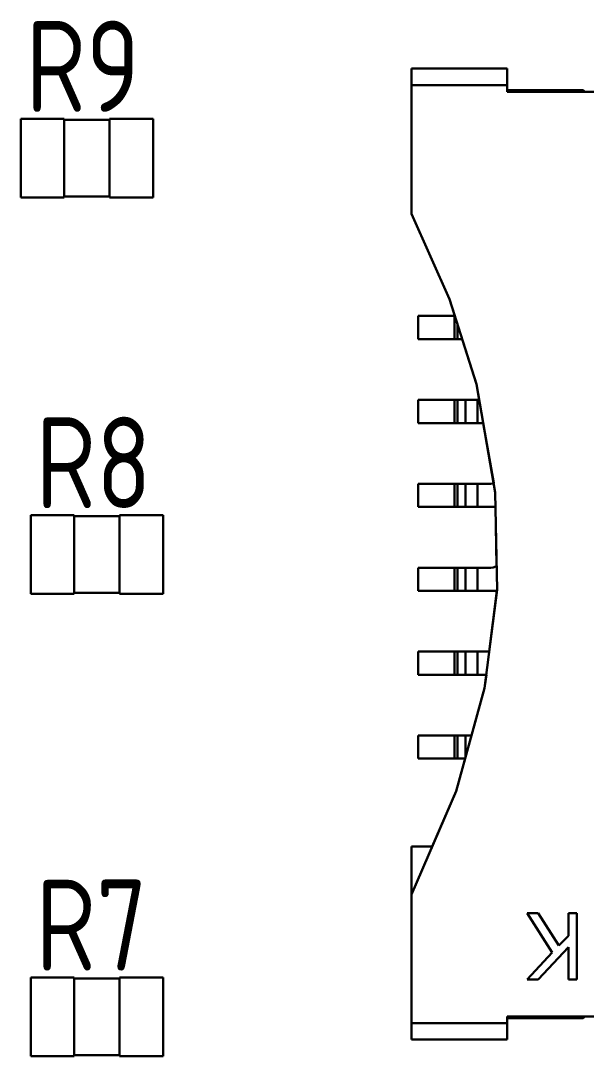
# Model space of a CAD drawing. Header units: inches. Extents: x -969 to 2045, y -594 to 12.
# Drawn here: x 1308.01 to 1316.57, y -243.12 to -227.45 of the extents above; entities that cross this region are included whole.
import ezdxf

# ---------------------------------------------------------------- set-up
doc = ezdxf.new("R2010")
doc.units = ezdxf.units.IN
doc.header["$MEASUREMENT"] = 0
doc.styles.add('GOST type A0', font='gost.TTF', dxfattribs={"height": 2.116667})

msp = doc.modelspace()

# ---------------------------------------------------------------- linework, layer by layer
at = {"color": 7, "lineweight": 30}
for p, q in [((1315.375, -228.172), (1313.925, -228.172)), ((1313.925, -228.172), (1313.925, -230.372)), ((1315.375, -228.172), (1313.925, -228.172)), ((1313.925, -228.172), (1313.925, -228.18)), ((1315.375, -228.172), (1313.925, -228.172)), ((1313.925, -228.172), (1313.925, -230.372)), ((1315.375, -228.172), (1313.925, -228.172)), ((1313.925, -228.172), (1313.925, -228.18)), ((1313.925, -228.18), (1313.925, -228.205)), ((1313.925, -228.18), (1313.925, -228.205)), ((1313.925, -228.205), (1313.925, -228.245)), ((1313.925, -228.205), (1313.925, -228.245)), ((1313.925, -228.245), (1313.925, -228.297)), ((1313.925, -228.245), (1313.925, -228.297)), ((1315.375, -228.497), (1315.375, -228.172)), ((1315.375, -228.172), (1315.375, -228.18)), ((1315.375, -228.497), (1315.375, -228.172)), ((1315.375, -228.172), (1315.375, -228.18)), ((1315.375, -228.18), (1315.375, -228.205)), ((1315.375, -228.18), (1315.375, -228.205)), ((1315.375, -228.205), (1315.375, -228.245)), ((1315.375, -228.205), (1315.375, -228.245)), ((1315.375, -228.245), (1315.375, -228.297)), ((1315.375, -228.245), (1315.375, -228.297)), ((1313.925, -228.297), (1313.925, -228.357)), ((1313.925, -228.297), (1313.925, -228.357)), ((1313.925, -228.357), (1313.925, -228.422)), ((1313.925, -228.357), (1313.925, -228.422)), ((1315.375, -228.297), (1315.375, -228.357)), ((1315.375, -228.297), (1315.375, -228.357)), ((1315.375, -228.357), (1315.375, -228.422)), ((1315.375, -228.357), (1315.375, -228.422)), ((1313.925, -228.422), (1313.925, -230.372)), ((1315.375, -228.422), (1313.925, -228.422)), ((1313.925, -228.422), (1313.925, -230.372)), ((1315.375, -228.422), (1313.925, -228.422)), ((1315.375, -228.422), (1315.375, -228.522)), ((1315.375, -228.422), (1315.375, -228.522)), ((1316.525, -228.497), (1315.375, -228.497)), ((1315.375, -228.497), (1316.525, -228.497)), ((1316.525, -228.497), (1315.375, -228.497)), ((1315.375, -228.497), (1316.525, -228.497)), ((1315.375, -228.522), (1320.275, -228.522)), ((1315.375, -228.522), (1320.275, -228.522)), ((1316.55, -228.522), (1316.525, -228.497)), ((1316.525, -228.497), (1316.55, -228.522)), ((1316.55, -228.522), (1316.525, -228.497)), ((1316.525, -228.497), (1316.55, -228.522)), ((1316.602, -228.522), (1316.55, -228.522)), ((1316.602, -228.522), (1316.55, -228.522)), ((1308.006, -228.93), (1308.006, -230.124)), ((1308.666, -228.93), (1308.006, -228.93)), ((1308.006, -228.93), (1308.006, -230.124)), ((1308.006, -228.93), (1308.666, -228.93)), ((1308.006, -228.93), (1308.006, -230.124)), ((1308.666, -228.93), (1308.006, -228.93)), ((1308.006, -228.93), (1308.006, -230.124)), ((1308.006, -228.93), (1308.666, -228.93)), ((1308.666, -228.947), (1308.666, -228.93)), ((1308.666, -228.93), (1308.666, -230.124)), ((1308.666, -228.947), (1308.666, -228.93)), ((1308.666, -228.93), (1308.666, -230.124)), ((1309.352, -228.947), (1308.666, -228.947)), ((1308.666, -228.947), (1309.352, -228.947)), ((1309.352, -228.947), (1308.666, -228.947)), ((1308.666, -228.947), (1309.352, -228.947)), ((1310.012, -228.93), (1309.352, -228.93)), ((1309.352, -228.93), (1309.352, -228.947)), ((1309.352, -228.93), (1309.352, -230.124)), ((1309.352, -228.93), (1310.012, -228.93)), ((1310.012, -228.93), (1309.352, -228.93)), ((1309.352, -228.93), (1309.352, -228.947)), ((1309.352, -228.93), (1309.352, -230.124)), ((1309.352, -228.93), (1310.012, -228.93)), ((1310.012, -230.124), (1310.012, -228.93)), ((1310.012, -228.93), (1310.012, -230.124)), ((1310.012, -230.124), (1310.012, -228.93)), ((1310.012, -228.93), (1310.012, -230.124)), ((1308.006, -230.124), (1308.666, -230.124)), ((1308.006, -230.124), (1308.666, -230.124)), ((1308.006, -230.124), (1308.666, -230.124)), ((1308.006, -230.124), (1308.666, -230.124)), ((1308.666, -230.124), (1308.666, -230.107)), ((1308.666, -230.107), (1309.352, -230.107)), ((1308.666, -230.107), (1309.352, -230.107)), ((1308.666, -230.124), (1308.666, -230.107)), ((1308.666, -230.107), (1309.352, -230.107)), ((1308.666, -230.107), (1309.352, -230.107)), ((1309.352, -230.107), (1309.352, -230.124)), ((1309.352, -230.107), (1309.352, -230.124)), ((1309.352, -230.124), (1310.012, -230.124)), ((1309.352, -230.124), (1310.012, -230.124)), ((1309.352, -230.124), (1310.012, -230.124)), ((1309.352, -230.124), (1310.012, -230.124)), ((1313.925, -230.372), (1314.499, -231.66)), ((1313.925, -230.372), (1314.499, -231.66)), ((1313.925, -230.372), (1314.499, -231.66)), ((1313.925, -230.372), (1314.499, -231.66)), ((1314.499, -231.66), (1314.581, -231.917)), ((1314.499, -231.66), (1314.909, -232.948)), ((1314.499, -231.66), (1314.581, -231.917)), ((1314.499, -231.66), (1314.909, -232.948)), ((1314.581, -231.917), (1314.025, -231.917)), ((1314.025, -231.917), (1314.025, -232.267)), ((1314.025, -231.917), (1314.025, -232.267)), ((1314.575, -231.917), (1314.025, -231.917)), ((1314.581, -231.917), (1314.025, -231.917)), ((1314.025, -231.917), (1314.025, -232.267)), ((1314.025, -231.917), (1314.025, -232.267)), ((1314.575, -231.917), (1314.025, -231.917)), ((1314.581, -231.917), (1314.575, -231.917)), ((1314.575, -231.917), (1314.575, -232.267)), ((1314.581, -231.917), (1314.575, -231.917)), ((1314.575, -231.917), (1314.575, -232.267)), ((1314.62, -232.039), (1314.62, -232.267)), ((1314.62, -232.039), (1314.62, -232.267)), ((1314.025, -232.267), (1314.692, -232.267)), ((1314.575, -232.267), (1314.025, -232.267)), ((1314.025, -232.267), (1314.692, -232.267)), ((1314.575, -232.267), (1314.025, -232.267)), ((1314.589, -232.267), (1314.575, -232.267)), ((1314.589, -232.267), (1314.575, -232.267)), ((1314.602, -232.267), (1314.589, -232.267)), ((1314.602, -232.267), (1314.589, -232.267)), ((1314.612, -232.267), (1314.602, -232.267)), ((1314.612, -232.267), (1314.602, -232.267)), ((1314.612, -232.267), (1314.62, -232.267)), ((1314.612, -232.267), (1314.62, -232.267)), ((1314.692, -232.267), (1314.62, -232.267)), ((1314.692, -232.267), (1314.62, -232.267)), ((1314.692, -232.267), (1314.909, -232.948)), ((1314.692, -232.267), (1314.909, -232.948)), ((1314.909, -232.948), (1314.951, -233.187)), ((1314.909, -232.948), (1315.194, -234.588)), ((1314.909, -232.948), (1314.951, -233.187)), ((1314.909, -232.948), (1315.194, -234.588)), ((1314.951, -233.187), (1314.025, -233.187)), ((1314.025, -233.187), (1314.025, -233.537)), ((1314.025, -233.187), (1314.025, -233.537)), ((1314.575, -233.187), (1314.025, -233.187)), ((1314.951, -233.187), (1314.025, -233.187)), ((1314.025, -233.187), (1314.025, -233.537)), ((1314.025, -233.187), (1314.025, -233.537)), ((1314.575, -233.187), (1314.025, -233.187)), ((1314.584, -233.187), (1314.575, -233.187)), ((1314.575, -233.187), (1314.575, -233.537)), ((1314.584, -233.187), (1314.575, -233.187)), ((1314.575, -233.187), (1314.575, -233.537)), ((1314.593, -233.187), (1314.584, -233.187)), ((1314.593, -233.187), (1314.584, -233.187)), ((1314.601, -233.187), (1314.593, -233.187)), ((1314.601, -233.187), (1314.593, -233.187)), ((1314.609, -233.187), (1314.601, -233.187)), ((1314.609, -233.187), (1314.601, -233.187)), ((1314.615, -233.187), (1314.609, -233.187)), ((1314.615, -233.187), (1314.609, -233.187)), ((1314.615, -233.187), (1314.62, -233.187)), ((1314.615, -233.187), (1314.62, -233.187)), ((1314.745, -233.187), (1314.62, -233.187)), ((1314.62, -233.187), (1314.62, -233.537)), ((1314.745, -233.187), (1314.62, -233.187)), ((1314.62, -233.187), (1314.62, -233.537)), ((1314.764, -233.187), (1314.745, -233.187)), ((1314.745, -233.187), (1314.745, -233.537)), ((1314.764, -233.187), (1314.745, -233.187)), ((1314.745, -233.187), (1314.745, -233.537)), ((1314.789, -233.187), (1314.764, -233.187)), ((1314.789, -233.187), (1314.764, -233.187)), ((1314.819, -233.187), (1314.789, -233.187)), ((1314.819, -233.187), (1314.789, -233.187)), ((1314.852, -233.187), (1314.819, -233.187)), ((1314.852, -233.187), (1314.819, -233.187)), ((1314.852, -233.187), (1314.888, -233.187)), ((1314.852, -233.187), (1314.888, -233.187)), ((1314.888, -233.187), (1314.925, -233.187)), ((1314.888, -233.187), (1314.925, -233.187)), ((1314.925, -233.187), (1314.951, -233.187)), ((1314.925, -233.187), (1314.925, -233.537)), ((1314.925, -233.187), (1314.951, -233.187)), ((1314.925, -233.187), (1314.925, -233.537)), ((1314.025, -233.537), (1315.011, -233.537)), ((1314.575, -233.537), (1314.025, -233.537)), ((1314.025, -233.537), (1315.011, -233.537)), ((1314.575, -233.537), (1314.025, -233.537)), ((1314.589, -233.537), (1314.575, -233.537)), ((1314.589, -233.537), (1314.575, -233.537)), ((1314.602, -233.537), (1314.589, -233.537)), ((1314.602, -233.537), (1314.589, -233.537)), ((1314.612, -233.537), (1314.602, -233.537)), ((1314.612, -233.537), (1314.602, -233.537)), ((1314.612, -233.537), (1314.62, -233.537)), ((1314.612, -233.537), (1314.62, -233.537)), ((1314.745, -233.537), (1314.62, -233.537)), ((1314.745, -233.537), (1314.62, -233.537)), ((1314.776, -233.537), (1314.745, -233.537)), ((1314.776, -233.537), (1314.745, -233.537)), ((1314.819, -233.537), (1314.776, -233.537)), ((1314.819, -233.537), (1314.776, -233.537)), ((1314.87, -233.537), (1314.819, -233.537)), ((1314.87, -233.537), (1314.819, -233.537)), ((1314.87, -233.537), (1314.925, -233.537)), ((1314.87, -233.537), (1314.925, -233.537)), ((1314.925, -233.537), (1315.011, -233.537)), ((1314.925, -233.537), (1315.011, -233.537)), ((1315.011, -233.537), (1315.17, -234.449)), ((1315.011, -233.537), (1315.17, -234.449)), ((1315.125, -234.457), (1314.025, -234.457)), ((1314.025, -234.457), (1314.025, -234.807)), ((1314.025, -234.457), (1314.025, -234.807)), ((1314.575, -234.457), (1314.025, -234.457)), ((1315.125, -234.457), (1314.025, -234.457)), ((1314.025, -234.457), (1314.025, -234.807)), ((1314.025, -234.457), (1314.025, -234.807)), ((1314.575, -234.457), (1314.025, -234.457)), ((1314.584, -234.457), (1314.575, -234.457)), ((1314.575, -234.457), (1314.575, -234.807)), ((1314.584, -234.457), (1314.575, -234.457)), ((1314.575, -234.457), (1314.575, -234.807)), ((1314.593, -234.457), (1314.584, -234.457)), ((1314.593, -234.457), (1314.584, -234.457)), ((1314.601, -234.457), (1314.593, -234.457)), ((1314.601, -234.457), (1314.593, -234.457)), ((1314.609, -234.457), (1314.601, -234.457)), ((1314.609, -234.457), (1314.601, -234.457)), ((1314.609, -234.457), (1314.615, -234.457)), ((1314.609, -234.457), (1314.615, -234.457)), ((1314.615, -234.457), (1314.62, -234.457)), ((1314.615, -234.457), (1314.62, -234.457)), ((1314.745, -234.457), (1314.62, -234.457)), ((1314.62, -234.457), (1314.62, -234.807)), ((1314.745, -234.457), (1314.62, -234.457)), ((1314.62, -234.457), (1314.62, -234.807)), ((1314.764, -234.457), (1314.745, -234.457)), ((1314.745, -234.457), (1314.745, -234.807)), ((1314.764, -234.457), (1314.745, -234.457)), ((1314.745, -234.457), (1314.745, -234.807)), ((1314.789, -234.457), (1314.764, -234.457)), ((1314.789, -234.457), (1314.764, -234.457)), ((1314.819, -234.457), (1314.789, -234.457)), ((1314.819, -234.457), (1314.789, -234.457)), ((1314.852, -234.457), (1314.819, -234.457)), ((1314.852, -234.457), (1314.819, -234.457)), ((1314.852, -234.457), (1314.888, -234.457)), ((1314.852, -234.457), (1314.888, -234.457)), ((1314.888, -234.457), (1314.925, -234.457)), ((1314.888, -234.457), (1314.925, -234.457)), ((1314.925, -234.457), (1315.125, -234.457)), ((1314.925, -234.457), (1314.925, -234.807)), ((1314.925, -234.457), (1315.125, -234.457)), ((1314.925, -234.457), (1314.925, -234.807)), ((1315.164, -234.452), (1315.125, -234.457)), ((1315.164, -234.452), (1315.125, -234.457)), ((1315.164, -234.452), (1315.125, -234.457)), ((1315.164, -234.452), (1315.125, -234.457)), ((1315.17, -234.449), (1315.164, -234.452)), ((1315.17, -234.449), (1315.164, -234.452)), ((1315.17, -234.449), (1315.164, -234.452)), ((1315.17, -234.449), (1315.164, -234.452)), ((1315.194, -234.588), (1315.222, -236.063)), ((1315.194, -234.588), (1315.222, -236.063)), ((1314.025, -234.807), (1315.198, -234.807)), ((1314.025, -234.807), (1314.575, -234.807)), ((1314.025, -234.807), (1315.198, -234.807)), ((1314.025, -234.807), (1314.575, -234.807)), ((1314.575, -234.807), (1314.589, -234.807)), ((1314.575, -234.807), (1314.589, -234.807)), ((1314.602, -234.807), (1314.589, -234.807)), ((1314.602, -234.807), (1314.589, -234.807)), ((1314.612, -234.807), (1314.602, -234.807)), ((1314.612, -234.807), (1314.602, -234.807)), ((1314.62, -234.807), (1314.612, -234.807)), ((1314.62, -234.807), (1314.612, -234.807)), ((1314.745, -234.807), (1314.62, -234.807)), ((1314.745, -234.807), (1314.62, -234.807)), ((1314.745, -234.807), (1314.776, -234.807)), ((1314.745, -234.807), (1314.776, -234.807)), ((1314.819, -234.807), (1314.776, -234.807)), ((1314.819, -234.807), (1314.776, -234.807)), ((1314.819, -234.807), (1314.87, -234.807)), ((1314.819, -234.807), (1314.87, -234.807)), ((1314.925, -234.807), (1314.87, -234.807)), ((1314.925, -234.807), (1314.87, -234.807)), ((1315.198, -234.807), (1314.925, -234.807)), ((1315.198, -234.807), (1314.925, -234.807)), ((1315.198, -234.807), (1315.215, -235.695)), ((1315.198, -234.807), (1315.215, -235.695)), ((1308.158, -234.93), (1308.158, -236.124)), ((1308.818, -234.93), (1308.158, -234.93)), ((1308.158, -234.93), (1308.158, -236.124)), ((1308.158, -234.93), (1308.818, -234.93)), ((1308.158, -234.93), (1308.158, -236.124)), ((1308.818, -234.93), (1308.158, -234.93)), ((1308.158, -234.93), (1308.158, -236.124)), ((1308.158, -234.93), (1308.818, -234.93)), ((1308.818, -234.947), (1308.818, -234.93)), ((1308.818, -234.93), (1308.818, -236.124)), ((1308.818, -234.947), (1308.818, -234.93)), ((1308.818, -234.93), (1308.818, -236.124)), ((1309.504, -234.947), (1308.818, -234.947)), ((1308.818, -234.947), (1309.504, -234.947)), ((1309.504, -234.947), (1308.818, -234.947)), ((1308.818, -234.947), (1309.504, -234.947)), ((1310.164, -234.93), (1309.504, -234.93)), ((1309.504, -234.93), (1309.504, -234.947)), ((1309.504, -234.93), (1309.504, -236.124)), ((1309.504, -234.93), (1310.164, -234.93)), ((1310.164, -234.93), (1309.504, -234.93)), ((1309.504, -234.93), (1309.504, -234.947)), ((1309.504, -234.93), (1309.504, -236.124)), ((1309.504, -234.93), (1310.164, -234.93)), ((1310.164, -236.124), (1310.164, -234.93)), ((1310.164, -234.93), (1310.164, -236.124)), ((1310.164, -236.124), (1310.164, -234.93)), ((1310.164, -234.93), (1310.164, -236.124)), ((1315.125, -235.727), (1314.025, -235.727)), ((1314.025, -235.727), (1314.025, -236.077)), ((1314.025, -235.727), (1314.025, -236.077)), ((1314.025, -235.727), (1314.575, -235.727)), ((1315.125, -235.727), (1314.025, -235.727)), ((1314.025, -235.727), (1314.025, -236.077)), ((1314.025, -235.727), (1314.025, -236.077)), ((1314.025, -235.727), (1314.575, -235.727)), ((1314.584, -235.727), (1314.575, -235.727)), ((1314.575, -235.727), (1314.575, -236.077)), ((1314.584, -235.727), (1314.575, -235.727)), ((1314.575, -235.727), (1314.575, -236.077)), ((1314.593, -235.727), (1314.584, -235.727)), ((1314.593, -235.727), (1314.584, -235.727)), ((1314.601, -235.727), (1314.593, -235.727)), ((1314.601, -235.727), (1314.593, -235.727)), ((1314.601, -235.727), (1314.609, -235.727)), ((1314.601, -235.727), (1314.609, -235.727)), ((1314.609, -235.727), (1314.615, -235.727)), ((1314.609, -235.727), (1314.615, -235.727)), ((1314.615, -235.727), (1314.62, -235.727)), ((1314.615, -235.727), (1314.62, -235.727)), ((1314.745, -235.727), (1314.62, -235.727)), ((1314.62, -235.727), (1314.62, -236.077)), ((1314.745, -235.727), (1314.62, -235.727)), ((1314.62, -235.727), (1314.62, -236.077)), ((1314.764, -235.727), (1314.745, -235.727)), ((1314.745, -235.727), (1314.745, -236.077)), ((1314.764, -235.727), (1314.745, -235.727)), ((1314.745, -235.727), (1314.745, -236.077)), ((1314.789, -235.727), (1314.764, -235.727)), ((1314.789, -235.727), (1314.764, -235.727)), ((1314.819, -235.727), (1314.789, -235.727)), ((1314.819, -235.727), (1314.789, -235.727)), ((1314.852, -235.727), (1314.819, -235.727)), ((1314.852, -235.727), (1314.819, -235.727)), ((1314.852, -235.727), (1314.888, -235.727)), ((1314.852, -235.727), (1314.888, -235.727)), ((1314.888, -235.727), (1314.925, -235.727)), ((1314.888, -235.727), (1314.925, -235.727)), ((1314.925, -235.727), (1315.125, -235.727)), ((1314.925, -235.727), (1314.925, -236.077)), ((1314.925, -235.727), (1315.125, -235.727)), ((1314.925, -235.727), (1314.925, -236.077)), ((1315.164, -235.722), (1315.125, -235.727)), ((1315.164, -235.722), (1315.125, -235.727)), ((1315.164, -235.722), (1315.125, -235.727)), ((1315.164, -235.722), (1315.125, -235.727)), ((1315.2, -235.707), (1315.164, -235.722)), ((1315.2, -235.707), (1315.164, -235.722)), ((1315.2, -235.707), (1315.164, -235.722)), ((1315.2, -235.707), (1315.164, -235.722)), ((1315.215, -235.695), (1315.2, -235.707)), ((1315.215, -235.695), (1315.2, -235.707)), ((1315.215, -235.695), (1315.2, -235.707)), ((1315.215, -235.695), (1315.2, -235.707)), ((1314.025, -236.077), (1315.22, -236.077)), ((1314.025, -236.077), (1314.575, -236.077)), ((1314.025, -236.077), (1315.22, -236.077)), ((1314.025, -236.077), (1314.575, -236.077)), ((1314.575, -236.077), (1314.589, -236.077)), ((1314.575, -236.077), (1314.589, -236.077)), ((1314.602, -236.077), (1314.589, -236.077)), ((1314.602, -236.077), (1314.589, -236.077)), ((1314.612, -236.077), (1314.602, -236.077)), ((1314.612, -236.077), (1314.602, -236.077)), ((1314.62, -236.077), (1314.612, -236.077)), ((1314.62, -236.077), (1314.612, -236.077)), ((1314.745, -236.077), (1314.62, -236.077)), ((1314.745, -236.077), (1314.62, -236.077)), ((1314.745, -236.077), (1314.776, -236.077)), ((1314.745, -236.077), (1314.776, -236.077)), ((1314.819, -236.077), (1314.776, -236.077)), ((1314.819, -236.077), (1314.776, -236.077)), ((1314.819, -236.077), (1314.87, -236.077)), ((1314.819, -236.077), (1314.87, -236.077)), ((1314.925, -236.077), (1314.87, -236.077)), ((1314.925, -236.077), (1314.87, -236.077)), ((1315.221, -236.077), (1314.925, -236.077)), ((1315.221, -236.077), (1314.925, -236.077)), ((1315.222, -236.063), (1315.033, -237.55)), ((1315.222, -236.063), (1315.033, -237.55)), ((1315.22, -236.077), (1315.103, -236.997)), ((1315.22, -236.077), (1315.103, -236.997)), ((1308.158, -236.124), (1308.818, -236.124)), ((1308.158, -236.124), (1308.818, -236.124)), ((1308.158, -236.124), (1308.818, -236.124)), ((1308.158, -236.124), (1308.818, -236.124)), ((1308.818, -236.124), (1308.818, -236.107)), ((1308.818, -236.107), (1309.504, -236.107)), ((1308.818, -236.107), (1309.504, -236.107)), ((1308.818, -236.124), (1308.818, -236.107)), ((1308.818, -236.107), (1309.504, -236.107)), ((1308.818, -236.107), (1309.504, -236.107)), ((1309.504, -236.107), (1309.504, -236.124)), ((1309.504, -236.107), (1309.504, -236.124)), ((1309.504, -236.124), (1310.164, -236.124)), ((1309.504, -236.124), (1310.164, -236.124)), ((1309.504, -236.124), (1310.164, -236.124)), ((1309.504, -236.124), (1310.164, -236.124)), ((1315.103, -236.997), (1314.025, -236.997)), ((1314.025, -236.997), (1314.025, -237.347)), ((1314.025, -236.997), (1314.025, -237.347)), ((1314.575, -236.997), (1314.025, -236.997)), ((1315.103, -236.997), (1314.025, -236.997)), ((1314.025, -236.997), (1314.025, -237.347)), ((1314.025, -236.997), (1314.025, -237.347)), ((1314.575, -236.997), (1314.025, -236.997)), ((1314.584, -236.997), (1314.575, -236.997)), ((1314.575, -236.997), (1314.575, -237.347)), ((1314.584, -236.997), (1314.575, -236.997)), ((1314.575, -236.997), (1314.575, -237.347)), ((1314.593, -236.997), (1314.584, -236.997)), ((1314.593, -236.997), (1314.584, -236.997)), ((1314.601, -236.997), (1314.593, -236.997)), ((1314.601, -236.997), (1314.593, -236.997)), ((1314.609, -236.997), (1314.601, -236.997)), ((1314.609, -236.997), (1314.601, -236.997)), ((1314.609, -236.997), (1314.615, -236.997)), ((1314.609, -236.997), (1314.615, -236.997)), ((1314.615, -236.997), (1314.62, -236.997)), ((1314.615, -236.997), (1314.62, -236.997)), ((1314.745, -236.997), (1314.62, -236.997)), ((1314.62, -236.997), (1314.62, -237.347)), ((1314.745, -236.997), (1314.62, -236.997)), ((1314.62, -236.997), (1314.62, -237.347)), ((1314.764, -236.997), (1314.745, -236.997)), ((1314.745, -236.997), (1314.745, -237.347)), ((1314.764, -236.997), (1314.745, -236.997)), ((1314.745, -236.997), (1314.745, -237.347)), ((1314.789, -236.997), (1314.764, -236.997)), ((1314.789, -236.997), (1314.764, -236.997)), ((1314.819, -236.997), (1314.789, -236.997)), ((1314.819, -236.997), (1314.789, -236.997)), ((1314.852, -236.997), (1314.819, -236.997)), ((1314.852, -236.997), (1314.819, -236.997)), ((1314.852, -236.997), (1314.888, -236.997)), ((1314.852, -236.997), (1314.888, -236.997)), ((1314.888, -236.997), (1314.925, -236.997)), ((1314.888, -236.997), (1314.925, -236.997)), ((1314.925, -236.997), (1315.104, -236.997)), ((1314.925, -236.997), (1314.925, -237.347)), ((1314.925, -236.997), (1315.104, -236.997)), ((1314.925, -236.997), (1314.925, -237.347)), ((1314.025, -237.347), (1315.059, -237.347)), ((1314.575, -237.347), (1314.025, -237.347)), ((1314.025, -237.347), (1315.059, -237.347)), ((1314.575, -237.347), (1314.025, -237.347)), ((1314.589, -237.347), (1314.575, -237.347)), ((1314.589, -237.347), (1314.575, -237.347)), ((1314.602, -237.347), (1314.589, -237.347)), ((1314.602, -237.347), (1314.589, -237.347)), ((1314.612, -237.347), (1314.602, -237.347)), ((1314.612, -237.347), (1314.602, -237.347)), ((1314.612, -237.347), (1314.62, -237.347)), ((1314.612, -237.347), (1314.62, -237.347)), ((1314.745, -237.347), (1314.62, -237.347)), ((1314.745, -237.347), (1314.62, -237.347)), ((1314.776, -237.347), (1314.745, -237.347)), ((1314.776, -237.347), (1314.745, -237.347)), ((1314.819, -237.347), (1314.776, -237.347)), ((1314.819, -237.347), (1314.776, -237.347)), ((1314.87, -237.347), (1314.819, -237.347)), ((1314.87, -237.347), (1314.819, -237.347)), ((1314.925, -237.347), (1314.87, -237.347)), ((1314.925, -237.347), (1314.87, -237.347)), ((1315.059, -237.347), (1314.925, -237.347)), ((1315.059, -237.347), (1314.925, -237.347)), ((1315.059, -237.347), (1315.033, -237.55)), ((1315.059, -237.347), (1315.033, -237.55)), ((1315.033, -237.55), (1314.6, -239.111)), ((1315.033, -237.55), (1314.6, -239.111)), ((1315.033, -237.55), (1314.834, -238.267)), ((1315.033, -237.55), (1314.834, -238.267)), ((1314.834, -238.267), (1314.025, -238.267)), ((1314.025, -238.267), (1314.025, -238.617)), ((1314.025, -238.267), (1314.025, -238.617)), ((1314.575, -238.267), (1314.025, -238.267)), ((1314.834, -238.267), (1314.025, -238.267)), ((1314.025, -238.267), (1314.025, -238.617)), ((1314.025, -238.267), (1314.025, -238.617)), ((1314.575, -238.267), (1314.025, -238.267)), ((1314.584, -238.267), (1314.575, -238.267)), ((1314.575, -238.267), (1314.575, -238.617)), ((1314.584, -238.267), (1314.575, -238.267)), ((1314.575, -238.267), (1314.575, -238.617)), ((1314.593, -238.267), (1314.584, -238.267)), ((1314.593, -238.267), (1314.584, -238.267)), ((1314.601, -238.267), (1314.593, -238.267)), ((1314.601, -238.267), (1314.593, -238.267)), ((1314.609, -238.267), (1314.601, -238.267)), ((1314.609, -238.267), (1314.601, -238.267)), ((1314.615, -238.267), (1314.609, -238.267)), ((1314.615, -238.267), (1314.609, -238.267)), ((1314.615, -238.267), (1314.62, -238.267)), ((1314.615, -238.267), (1314.62, -238.267)), ((1314.745, -238.267), (1314.62, -238.267)), ((1314.62, -238.267), (1314.62, -238.617)), ((1314.745, -238.267), (1314.62, -238.267)), ((1314.62, -238.267), (1314.62, -238.617)), ((1314.764, -238.267), (1314.745, -238.267)), ((1314.745, -238.267), (1314.745, -238.589)), ((1314.764, -238.267), (1314.745, -238.267)), ((1314.745, -238.267), (1314.745, -238.589)), ((1314.789, -238.267), (1314.764, -238.267)), ((1314.789, -238.267), (1314.764, -238.267)), ((1314.819, -238.267), (1314.789, -238.267)), ((1314.819, -238.267), (1314.789, -238.267)), ((1314.834, -238.267), (1314.819, -238.267)), ((1314.834, -238.267), (1314.819, -238.267)), ((1314.025, -238.617), (1314.737, -238.617)), ((1314.575, -238.617), (1314.025, -238.617)), ((1314.025, -238.617), (1314.737, -238.617)), ((1314.575, -238.617), (1314.025, -238.617)), ((1314.589, -238.617), (1314.575, -238.617)), ((1314.589, -238.617), (1314.575, -238.617)), ((1314.602, -238.617), (1314.589, -238.617)), ((1314.602, -238.617), (1314.589, -238.617)), ((1314.737, -238.617), (1314.6, -239.111)), ((1314.737, -238.617), (1314.6, -239.111)), ((1314.612, -238.617), (1314.602, -238.617)), ((1314.612, -238.617), (1314.602, -238.617)), ((1314.612, -238.617), (1314.62, -238.617)), ((1314.612, -238.617), (1314.62, -238.617)), ((1314.737, -238.617), (1314.62, -238.617)), ((1314.737, -238.617), (1314.62, -238.617)), ((1314.6, -239.111), (1313.925, -240.672)), ((1314.6, -239.111), (1313.925, -240.672)), ((1314.6, -239.111), (1314.238, -239.947)), ((1314.6, -239.111), (1314.238, -239.947)), ((1314.238, -239.947), (1313.925, -239.947)), ((1313.925, -239.947), (1313.925, -242.872)), ((1313.925, -239.947), (1313.925, -240.672)), ((1313.925, -239.947), (1314.238, -239.947)), ((1314.238, -239.947), (1313.925, -239.947)), ((1313.925, -239.947), (1313.925, -242.872)), ((1313.925, -239.947), (1313.925, -240.672)), ((1313.925, -239.947), (1314.238, -239.947)), ((1313.925, -240.672), (1313.925, -242.622)), ((1313.925, -240.672), (1313.925, -242.622)), ((1315.846, -240.959), (1315.679, -240.959)), ((1315.679, -240.959), (1316.054, -241.555)), ((1315.846, -240.959), (1315.679, -240.959)), ((1315.679, -240.959), (1316.054, -241.555)), ((1315.846, -240.959), (1316.158, -241.448)), ((1315.846, -240.959), (1316.158, -241.448)), ((1316.429, -240.959), (1316.304, -240.959)), ((1316.304, -240.959), (1316.304, -241.3)), ((1316.429, -240.959), (1316.304, -240.959)), ((1316.304, -240.959), (1316.304, -241.3)), ((1316.429, -240.959), (1316.429, -241.959)), ((1316.429, -240.959), (1316.429, -241.959)), ((1316.304, -241.3), (1316.158, -241.448)), ((1316.304, -241.3), (1316.158, -241.448)), ((1316.054, -241.555), (1315.679, -241.959)), ((1316.054, -241.555), (1315.679, -241.959)), ((1316.304, -241.47), (1315.846, -241.959)), ((1316.304, -241.47), (1315.846, -241.959)), ((1316.304, -241.47), (1316.304, -241.959)), ((1316.304, -241.47), (1316.304, -241.959)), ((1308.158, -241.93), (1308.158, -243.124)), ((1308.818, -241.93), (1308.158, -241.93)), ((1308.158, -241.93), (1308.158, -243.124)), ((1308.158, -241.93), (1308.818, -241.93)), ((1308.158, -241.93), (1308.158, -243.124)), ((1308.818, -241.93), (1308.158, -241.93)), ((1308.158, -241.93), (1308.158, -243.124)), ((1308.158, -241.93), (1308.818, -241.93)), ((1308.818, -241.947), (1308.818, -241.93)), ((1308.818, -241.93), (1308.818, -243.124)), ((1308.818, -241.947), (1308.818, -241.93)), ((1308.818, -241.93), (1308.818, -243.124)), ((1309.504, -241.947), (1308.818, -241.947)), ((1308.818, -241.947), (1309.504, -241.947)), ((1309.504, -241.947), (1308.818, -241.947)), ((1308.818, -241.947), (1309.504, -241.947)), ((1310.164, -241.93), (1309.504, -241.93)), ((1309.504, -241.93), (1309.504, -241.947)), ((1309.504, -241.93), (1309.504, -243.124)), ((1309.504, -241.93), (1310.164, -241.93)), ((1310.164, -241.93), (1309.504, -241.93)), ((1309.504, -241.93), (1309.504, -241.947)), ((1309.504, -241.93), (1309.504, -243.124)), ((1309.504, -241.93), (1310.164, -241.93)), ((1310.164, -243.124), (1310.164, -241.93)), ((1310.164, -241.93), (1310.164, -243.124)), ((1310.164, -243.124), (1310.164, -241.93)), ((1310.164, -241.93), (1310.164, -243.124)), ((1315.846, -241.959), (1315.679, -241.959)), ((1315.846, -241.959), (1315.679, -241.959)), ((1316.429, -241.959), (1316.304, -241.959)), ((1316.429, -241.959), (1316.304, -241.959)), ((1313.925, -242.622), (1313.925, -242.687)), ((1315.375, -242.622), (1313.925, -242.622)), ((1313.925, -242.622), (1313.925, -242.687)), ((1315.375, -242.622), (1313.925, -242.622)), ((1320.275, -242.522), (1315.375, -242.522)), ((1315.375, -242.522), (1315.375, -242.622)), ((1320.275, -242.522), (1315.375, -242.522)), ((1315.375, -242.522), (1315.375, -242.622)), ((1315.375, -242.872), (1315.375, -242.547)), ((1315.375, -242.547), (1316.525, -242.547)), ((1315.375, -242.547), (1316.525, -242.547)), ((1315.375, -242.872), (1315.375, -242.547)), ((1315.375, -242.547), (1316.525, -242.547)), ((1315.375, -242.547), (1316.525, -242.547)), ((1315.375, -242.622), (1315.375, -242.687)), ((1315.375, -242.622), (1315.375, -242.687)), ((1316.525, -242.547), (1316.55, -242.522)), ((1316.55, -242.522), (1316.525, -242.547)), ((1316.525, -242.547), (1316.55, -242.522)), ((1316.55, -242.522), (1316.525, -242.547)), ((1316.55, -242.522), (1316.602, -242.522)), ((1316.55, -242.522), (1316.602, -242.522)), ((1313.925, -242.687), (1313.925, -242.747)), ((1313.925, -242.687), (1313.925, -242.747)), ((1313.925, -242.747), (1313.925, -242.799)), ((1313.925, -242.747), (1313.925, -242.799)), ((1313.925, -242.799), (1313.925, -242.838)), ((1313.925, -242.799), (1313.925, -242.838)), ((1315.375, -242.687), (1315.375, -242.747)), ((1315.375, -242.687), (1315.375, -242.747)), ((1315.375, -242.747), (1315.375, -242.799)), ((1315.375, -242.747), (1315.375, -242.799)), ((1315.375, -242.799), (1315.375, -242.838)), ((1315.375, -242.799), (1315.375, -242.838)), ((1313.925, -242.838), (1313.925, -242.863)), ((1313.925, -242.838), (1313.925, -242.863)), ((1313.925, -242.863), (1313.925, -242.872)), ((1313.925, -242.863), (1313.925, -242.872)), ((1313.925, -242.872), (1315.375, -242.872)), ((1315.375, -242.872), (1313.925, -242.872)), ((1313.925, -242.872), (1315.375, -242.872)), ((1315.375, -242.872), (1313.925, -242.872)), ((1315.375, -242.838), (1315.375, -242.863)), ((1315.375, -242.838), (1315.375, -242.863)), ((1315.375, -242.863), (1315.375, -242.872)), ((1315.375, -242.863), (1315.375, -242.872)), ((1308.158, -243.124), (1308.818, -243.124)), ((1308.158, -243.124), (1308.818, -243.124)), ((1308.158, -243.124), (1308.818, -243.124)), ((1308.158, -243.124), (1308.818, -243.124)), ((1308.818, -243.124), (1308.818, -243.107)), ((1308.818, -243.107), (1309.504, -243.107)), ((1308.818, -243.107), (1309.504, -243.107)), ((1308.818, -243.124), (1308.818, -243.107)), ((1308.818, -243.107), (1309.504, -243.107)), ((1308.818, -243.107), (1309.504, -243.107)), ((1309.504, -243.107), (1309.504, -243.124)), ((1309.504, -243.107), (1309.504, -243.124)), ((1309.504, -243.124), (1310.164, -243.124)), ((1309.504, -243.124), (1310.164, -243.124)), ((1309.504, -243.124), (1310.164, -243.124)), ((1309.504, -243.124), (1310.164, -243.124))]:
    msp.add_line(p, q, dxfattribs=at)

# ---------------------------------------------------------------- texts
at = {"color": 7, "lineweight": 30, "style": 'GOST type A0'}
for s, p in [('R9', (1308.078, -228.826)), ('R8', (1308.23, -234.826)), ('R7', (1308.23, -241.826))]:
    msp.add_text(s, height=1.3796, dxfattribs=at).set_placement(p)

doc.saveas('drawing.dxf')
